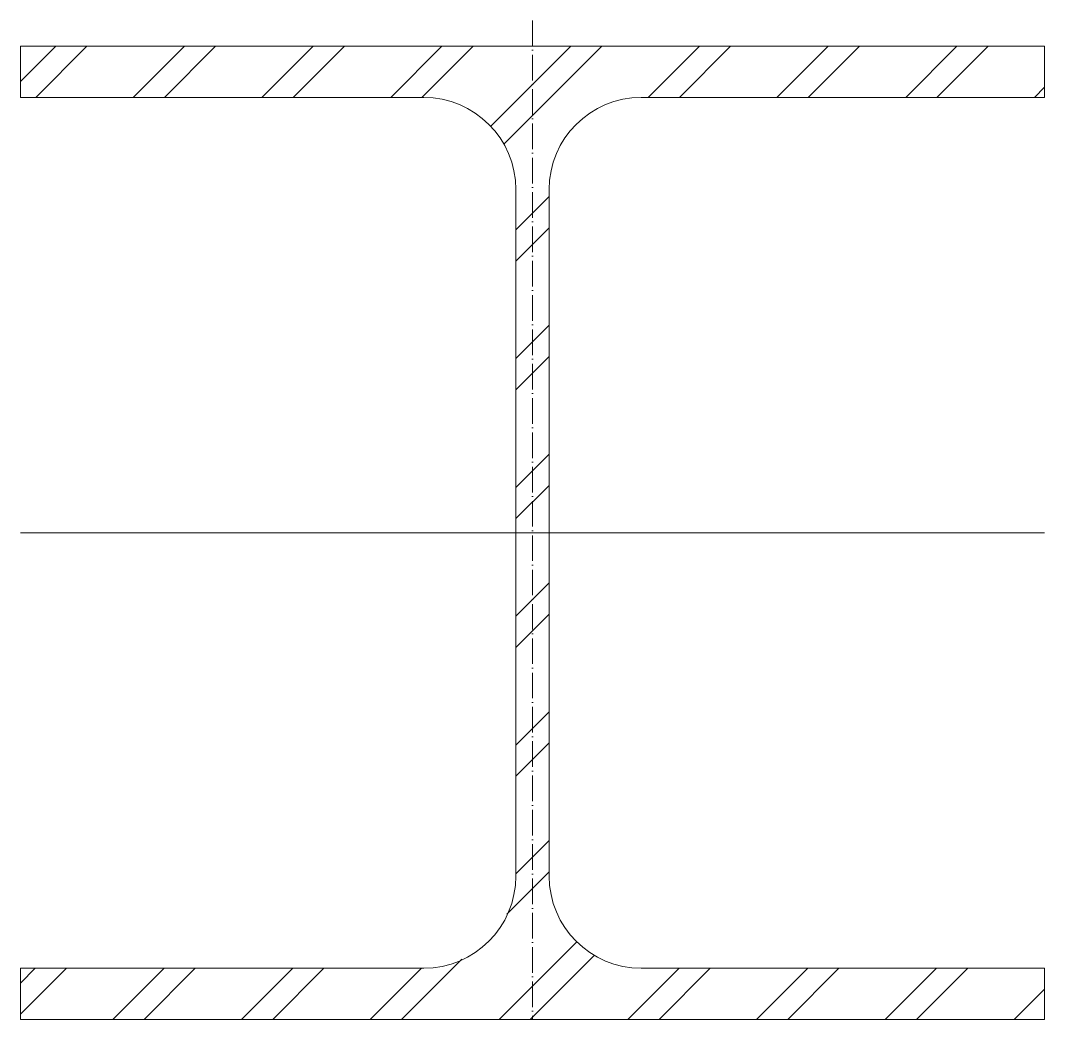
# Model space of a CAD drawing. Header units: metres. Extents: x -100 to 100, y -95 to 100.
import ezdxf

# ---------------------------------------------------------------- set-up
doc = ezdxf.new("R2010")
doc.units = ezdxf.units.M
doc.linetypes.add('MV_hartlijn_staal', pattern=[6.6, 5, -0.8, 0, -0.8])
doc.layers.add('A-DETL-GENF', color=92, linetype='Continuous', lineweight=18)

# ---------------------------------------------------------------- blocks, each defined once
blk = doc.blocks.new('28 Staalprofielen- IPE_HEA_HEB 2d - HEA200-3530710-00_0 Basismaterialen')
at = {"layer": 'A-DETL-GENF', "lineweight": 13}
h = blk.add_hatch(dxfattribs=at)
h.set_pattern_fill('FP_242', color=256, style=0, pattern_type=2)
h.set_pattern_definition([(45, (2270.222, -810.471), (-12.57236, 12.57236), []), (45, (2270.222, -791.421), (-12.57236, 12.57236), [])])
h.paths.add_polyline_path([(-100, -95), (100, -95), (100, -85), (21.25, -85), (16.59, -84.39), (12.25, -82.59), (8.52, -79.73), (5.66, -76), (3.86, -71.66), (3.25, -67), (3.25, 67), (3.86, 71.66), (5.66, 76), (8.52, 79.73), (12.25, 82.59), (16.59, 84.39), (21.25, 85), (100, 85), (100, 95), (-100, 95), (-100, 85), (-21.25, 85), (-16.59, 84.39), (-12.25, 82.59), (-8.52, 79.73), (-5.66, 76), (-3.86, 71.66), (-3.25, 67), (-3.25, -67), (-3.86, -71.66), (-5.66, -76), (-8.52, -79.73), (-12.25, -82.59), (-16.59, -84.39), (-21.25, -85), (-100, -85)])
at = {"layer": 'A-DETL-GENF', "linetype": 'MV_hartlijn_staal', "lineweight": 13}
blk.add_line((0, 100), (0, -95), dxfattribs=at)
at = {"layer": 'A-DETL-GENF'}
for p, q in [((100, 95), (-100, 95)), ((-100, 95), (-100, 85)), ((100, 95), (-100, 95)), ((-100, 95), (-100, 85)), ((100, 85), (100, 95)), ((100, 95), (100, 85)), ((-100, 85), (-21.25, 85)), ((-100, 85), (-21.25, 85)), ((21.25, 85), (100, 85)), ((100, 85), (21.25, 85)), ((-3.25, 67), (-3.25, -67)), ((-3.25, 67), (-3.25, -67)), ((3.25, -67), (3.25, 67)), ((3.25, 67), (3.25, -67)), ((-100, 0), (100, 0)), ((-21.25, -85), (-100, -85)), ((-100, -85), (-100, -95)), ((-100, -95), (-100, -85)), ((-100, -85), (-21.25, -85)), ((100, -85), (21.25, -85)), ((100, -85), (21.25, -85)), ((100, -95), (100, -85)), ((100, -95), (100, -85)), ((-100, -95), (100, -95)), ((100, -95), (-100, -95))]:
    blk.add_line(p, q, dxfattribs=at)
for centre, start, end in [((-21.25, 67), 0, 90), ((-21.25, 67), 360, 90), ((21.25, 67), 90, 180), ((21.25, 67), 90, 180), ((-21.25, -67), 270, 0), ((-21.25, -67), 270, 0), ((21.25, -67), 180, 270), ((21.25, -67), 180, 270)]:
    blk.add_arc(centre, 18, start, end, dxfattribs=at)

msp = doc.modelspace()

# ---------------------------------------------------------------- block references
msp.add_blockref('28 Staalprofielen- IPE_HEA_HEB 2d - HEA200-3530710-00_0 Basismaterialen', (0, 0))

doc.saveas('drawing.dxf')
